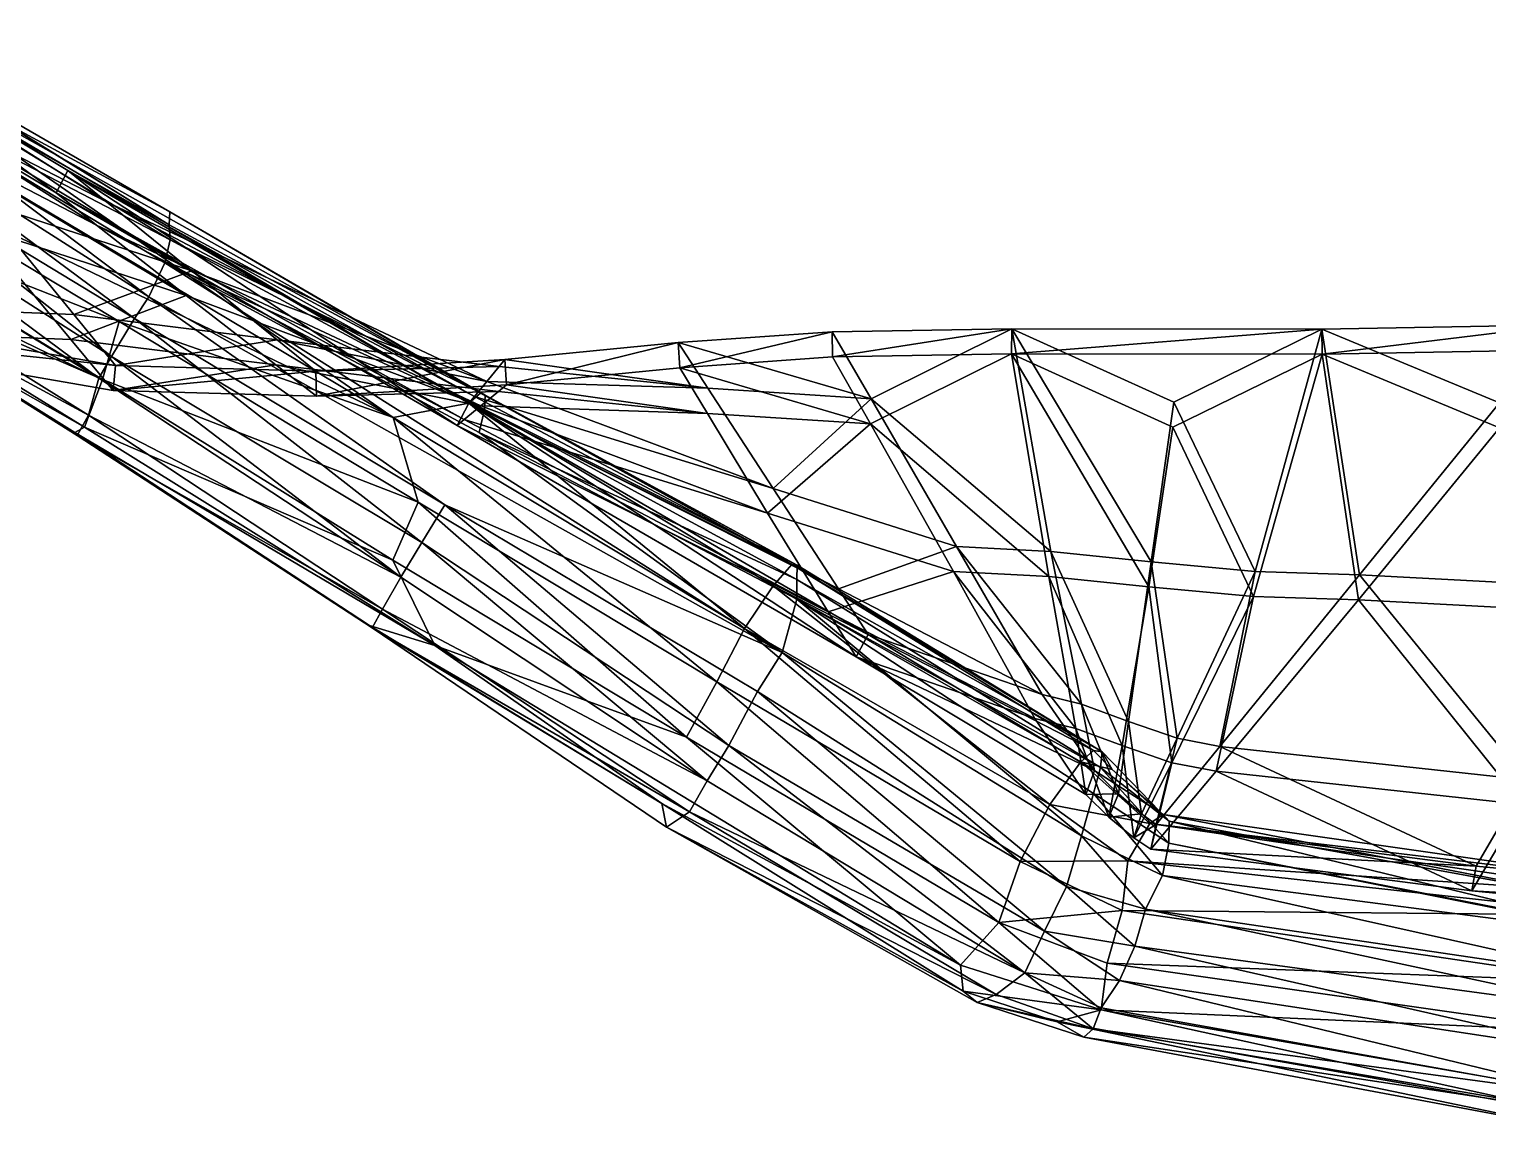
# Model space of a CAD drawing. Extents: x -3.67 to 3.67, y -1.12 to 0.75.
# Drawn here: x -1.3156 to -0.9483, y 0.0284 to 0.3058 of the extents above; entities that cross this region are included whole.
import ezdxf

# ---------------------------------------------------------------- set-up
doc = ezdxf.new("R2010")
doc.units = 0
doc.layers.add('PTERANDN$LWO', color=1, linetype='CONTINUOUS')

msp = doc.modelspace()

# ---------------------------------------------------------------- linework, layer by layer
at = {"layer": 'PTERANDN$LWO'}
for points in [[(-1.35047, 0.29034, 0.46575), (-1.36511, 0.30576, 0.62812), (-1.29606, 0.26222, 0.46316)], [(-1.36511, 0.30576, 0.62812), (-1.30582, 0.27012, 0.62655), (-1.29606, 0.26222, 0.46316)], [(-1.36333, 0.2973, 0.62815), (-1.30876, 0.26449, 0.62655), (-1.36511, 0.30576, 0.62812)], [(-1.30582, 0.27012, 0.62655), (-1.36511, 0.30576, 0.62812), (-1.30876, 0.26449, 0.62655)], [(-1.36272, 0.30431, 0.62806), (-1.22389, 0.20789, 0.61701), (-1.36597, 0.29266, 0.62027)], [(-1.3581, 0.30473, 0.63491), (-1.28011, 0.25969, 0.63384), (-1.36272, 0.30431, 0.62806)], [(-1.36272, 0.30431, 0.62806), (-1.20191, 0.21404, 0.63278), (-1.20482, 0.2115, 0.62571)], [(-1.36272, 0.30431, 0.62806), (-1.28011, 0.25969, 0.63384), (-1.20191, 0.21404, 0.63278)], [(-1.22389, 0.20789, 0.61701), (-1.36272, 0.30431, 0.62806), (-1.20482, 0.2115, 0.62571)], [(-1.28033, 0.25644, 0.64157), (-1.3581, 0.30473, 0.63491), (-1.35688, 0.30383, 0.64279)], [(-1.3581, 0.30473, 0.63491), (-1.28033, 0.25644, 0.64157), (-1.28011, 0.25969, 0.63384)], [(-1.35651, 0.29947, 0.65021), (-1.28033, 0.25644, 0.64157), (-1.35688, 0.30383, 0.64279)], [(-1.28002, 0.25267, 0.64682), (-1.35651, 0.29947, 0.65021), (-1.3591, 0.29379, 0.65656)], [(-1.35651, 0.29947, 0.65021), (-1.28002, 0.25267, 0.64682), (-1.28033, 0.25644, 0.64157)], [(-1.30876, 0.26449, 0.62655), (-1.36333, 0.2973, 0.62815), (-1.29859, 0.2564, 0.46318)], [(-1.36333, 0.2973, 0.62815), (-1.35246, 0.28432, 0.46601), (-1.29859, 0.2564, 0.46318)], [(-1.36597, 0.29266, 0.62027), (-1.22389, 0.20789, 0.61701), (-1.36825, 0.27744, 0.61706)], [(-1.36245, 0.28737, 0.66133), (-1.28539, 0.23828, 0.65907), (-1.3591, 0.29379, 0.65656)], [(-1.28137, 0.24688, 0.65341), (-1.28002, 0.25267, 0.64682), (-1.3591, 0.29379, 0.65656)], [(-1.28539, 0.23828, 0.65907), (-1.28137, 0.24688, 0.65341), (-1.3591, 0.29379, 0.65656)], [(-1.32741, 0.26209, 0.10898), (-1.35047, 0.29034, 0.46575), (-1.27459, 0.24486, 0.1037)], [(-1.35047, 0.29034, 0.46575), (-1.29606, 0.26222, 0.46316), (-1.27459, 0.24486, 0.1037)], [(-1.28902, 0.23283, 0.65916), (-1.36245, 0.28737, 0.66133), (-1.36677, 0.27999, 0.66354)], [(-1.28902, 0.23283, 0.65916), (-1.28539, 0.23828, 0.65907), (-1.36245, 0.28737, 0.66133)], [(-1.29859, 0.2564, 0.46318), (-1.35246, 0.28432, 0.46601), (-1.27603, 0.23867, 0.10377)], [(-1.35246, 0.28432, 0.46601), (-1.32865, 0.25587, 0.10929), (-1.27603, 0.23867, 0.10377)], [(-1.37075, 0.2719, 0.66319), (-1.29483, 0.2233, 0.65821), (-1.36677, 0.27999, 0.66354)], [(-1.29483, 0.2233, 0.65821), (-1.28902, 0.23283, 0.65916), (-1.36677, 0.27999, 0.66354)], [(-1.29293, 0.2321, 0.61468), (-1.37253, 0.26332, 0.61701), (-1.36825, 0.27744, 0.61706)], [(-1.22389, 0.20789, 0.61701), (-1.29293, 0.2321, 0.61468), (-1.36825, 0.27744, 0.61706)], [(-1.29798, 0.21783, 0.65739), (-1.37075, 0.2719, 0.66319), (-1.37534, 0.26508, 0.66019)], [(-1.29798, 0.21783, 0.65739), (-1.29483, 0.2233, 0.65821), (-1.37075, 0.2719, 0.66319)], [(-1.30876, 0.26449, 0.62655), (-1.20779, 0.20589, 0.62554), (-1.30582, 0.27012, 0.62655)], [(-1.29606, 0.26222, 0.46316), (-1.30582, 0.27012, 0.62655), (-1.20341, 0.21321, 0.46081)], [(-1.30582, 0.27012, 0.62655), (-1.20482, 0.2115, 0.62571), (-1.20341, 0.21321, 0.46081)], [(-1.20482, 0.2115, 0.62571), (-1.30582, 0.27012, 0.62655), (-1.20779, 0.20589, 0.62554)], [(-1.37762, 0.25651, 0.65226), (-1.29798, 0.21783, 0.65739), (-1.37534, 0.26508, 0.66019)], [(-1.20779, 0.20589, 0.62554), (-1.30876, 0.26449, 0.62655), (-1.20602, 0.20743, 0.46063)], [(-1.30876, 0.26449, 0.62655), (-1.29859, 0.2564, 0.46318), (-1.20602, 0.20743, 0.46063)], [(-1.30434, 0.23383, -0.2478), (-1.38669, 0.23716, -0.40063), (-1.32741, 0.26209, 0.10898)], [(-1.37253, 0.26332, 0.61701), (-1.2971, 0.2175, 0.61649), (-1.37681, 0.25191, 0.62255)], [(-1.29293, 0.2321, 0.61468), (-1.2971, 0.2175, 0.61649), (-1.37253, 0.26332, 0.61701)], [(-1.32741, 0.26209, 0.10898), (-1.27459, 0.24486, 0.1037), (-1.30434, 0.23383, -0.2478)], [(-1.27459, 0.24486, 0.1037), (-1.29606, 0.26222, 0.46316), (-1.20031, 0.21699, 0.09805)], [(-1.29606, 0.26222, 0.46316), (-1.20341, 0.21321, 0.46081), (-1.20031, 0.21699, 0.09805)], [(-1.28011, 0.25969, 0.63384), (-1.28033, 0.25644, 0.64157), (-1.20077, 0.21358, 0.64095)], [(-1.20191, 0.21404, 0.63278), (-1.28011, 0.25969, 0.63384), (-1.20077, 0.21358, 0.64095)], [(-1.30508, 0.22754, -0.24745), (-1.32865, 0.25587, 0.10929), (-1.38793, 0.23094, -0.40024)], [(-1.30063, 0.20853, 0.65161), (-1.37762, 0.25651, 0.65226), (-1.37847, 0.25061, 0.64226)], [(-1.29798, 0.21783, 0.65739), (-1.37762, 0.25651, 0.65226), (-1.30063, 0.20853, 0.65161)], [(-1.32865, 0.25587, 0.10929), (-1.30508, 0.22754, -0.24745), (-1.27603, 0.23867, 0.10377)], [(-1.20602, 0.20743, 0.46063), (-1.29859, 0.2564, 0.46318), (-1.20182, 0.21083, 0.09783)], [(-1.29859, 0.2564, 0.46318), (-1.27603, 0.23867, 0.10377), (-1.20182, 0.21083, 0.09783)], [(-1.28033, 0.25644, 0.64157), (-1.28002, 0.25267, 0.64682), (-1.20077, 0.21358, 0.64095)], [(-1.37803, 0.24885, 0.63185), (-1.30408, 0.20412, 0.63051), (-1.37847, 0.25061, 0.64226)], [(-1.30408, 0.20412, 0.63051), (-1.30345, 0.20339, 0.64101), (-1.37847, 0.25061, 0.64226)], [(-1.30345, 0.20339, 0.64101), (-1.30063, 0.20853, 0.65161), (-1.37847, 0.25061, 0.64226)], [(-1.30164, 0.20547, 0.6215), (-1.37803, 0.24885, 0.63185), (-1.37681, 0.25191, 0.62255)], [(-1.2971, 0.2175, 0.61649), (-1.30164, 0.20547, 0.6215), (-1.37681, 0.25191, 0.62255)], [(-1.20088, 0.20991, 0.64875), (-1.28002, 0.25267, 0.64682), (-1.28137, 0.24688, 0.65341)], [(-1.28002, 0.25267, 0.64682), (-1.20088, 0.20991, 0.64875), (-1.20077, 0.21358, 0.64095)], [(-1.30164, 0.20547, 0.6215), (-1.30408, 0.20412, 0.63051), (-1.37803, 0.24885, 0.63185)], [(-1.28137, 0.24688, 0.65341), (-1.28539, 0.23828, 0.65907), (-1.12597, 0.1487, 0.66459)], [(-1.20088, 0.20991, 0.64875), (-1.28137, 0.24688, 0.65341), (-1.20225, 0.20413, 0.65512)], [(-1.28137, 0.24688, 0.65341), (-1.12597, 0.1487, 0.66459), (-1.20225, 0.20413, 0.65512)], [(-1.25313, 0.22749, -0.25576), (-1.30434, 0.23383, -0.2478), (-1.27459, 0.24486, 0.1037)], [(-1.27459, 0.24486, 0.1037), (-1.20031, 0.21699, 0.09805), (-1.25313, 0.22749, -0.25576)], [(-1.38669, 0.23716, -0.40063), (-1.29385, 0.22099, -0.40997), (-1.38793, 0.23094, -0.40024)], [(-1.29385, 0.22099, -0.40997), (-1.38669, 0.23716, -0.40063), (-1.30434, 0.23383, -0.2478)], [(-1.25344, 0.22115, -0.25566), (-1.27603, 0.23867, 0.10377), (-1.30508, 0.22754, -0.24745)], [(-1.28539, 0.23828, 0.65907), (-1.28902, 0.23283, 0.65916), (-1.21091, 0.18591, 0.66367)], [(-1.12597, 0.1487, 0.66459), (-1.28539, 0.23828, 0.65907), (-1.21091, 0.18591, 0.66367)], [(-1.27603, 0.23867, 0.10377), (-1.25344, 0.22115, -0.25566), (-1.20182, 0.21083, 0.09783)], [(-1.30434, 0.23383, -0.2478), (-1.25313, 0.22749, -0.25576), (-1.29385, 0.22099, -0.40997)], [(-1.2971, 0.2175, 0.61649), (-1.29293, 0.2321, 0.61468), (-1.21763, 0.18658, 0.6141)], [(-1.28902, 0.23283, 0.65916), (-1.29483, 0.2233, 0.65821), (-1.21667, 0.17643, 0.66309)], [(-1.29293, 0.2321, 0.61468), (-1.22389, 0.20789, 0.61701), (-1.21763, 0.18658, 0.6141)], [(-1.28902, 0.23283, 0.65916), (-1.21667, 0.17643, 0.66309), (-1.21091, 0.18591, 0.66367)], [(-1.29443, 0.21468, -0.40961), (-1.38793, 0.23094, -0.40024), (-1.29385, 0.22099, -0.40997)], [(-1.29443, 0.21468, -0.40961), (-1.30508, 0.22754, -0.24745), (-1.38793, 0.23094, -0.40024)], [(-1.11335, 0.22952, -0.44923), (-1.15214, 0.22677, -0.44007), (-1.10357, 0.2126, -0.28212)], [(-1.15214, 0.22677, -0.44007), (-1.11335, 0.22952, -0.44923), (-1.15174, 0.22046, -0.44063)], [(-1.11324, 0.22321, -0.44989), (-1.15174, 0.22046, -0.44063), (-1.11335, 0.22952, -0.44923)], [(-1.10357, 0.2126, -0.28212), (-1.0681, 0.23024, -0.46009), (-1.11335, 0.22952, -0.44923)], [(-1.11335, 0.22952, -0.44923), (-1.0681, 0.23024, -0.46009), (-1.11324, 0.22321, -0.44989)], [(-1.06819, 0.22393, -0.46077), (-1.11324, 0.22321, -0.44989), (-1.0681, 0.23024, -0.46009)], [(-1.0681, 0.23024, -0.46009), (-1.10357, 0.2126, -0.28212), (-1.05834, 0.17417, 0.079)], [(-1.0681, 0.23024, -0.46009), (-0.99009, 0.23018, -0.47978), (-1.06819, 0.22393, -0.46077)], [(-0.99001, 0.22387, -0.48052), (-1.06819, 0.22393, -0.46077), (-0.99009, 0.23018, -0.47978)], [(-0.99009, 0.23018, -0.47978), (-1.0681, 0.23024, -0.46009), (-1.02737, 0.21181, -0.30185)], [(-1.02737, 0.21181, -0.30185), (-1.0681, 0.23024, -0.46009), (-1.03304, 0.17158, 0.07089)], [(-1.05834, 0.17417, 0.079), (-1.03304, 0.17158, 0.07089), (-1.0681, 0.23024, -0.46009)], [(-0.99009, 0.23018, -0.47978), (-1.02737, 0.21181, -0.30185), (-1.00686, 0.16911, 0.06291)], [(-1.00686, 0.16911, 0.06291), (-0.98055, 0.16829, 0.05674), (-0.99009, 0.23018, -0.47978)], [(-0.92933, 0.23124, -0.49176), (-0.99009, 0.23018, -0.47978), (-0.94534, 0.21157, -0.32035)], [(-0.99009, 0.23018, -0.47978), (-0.92933, 0.23124, -0.49176), (-0.99001, 0.22387, -0.48052)], [(-0.94534, 0.21157, -0.32035), (-0.99009, 0.23018, -0.47978), (-0.98055, 0.16829, 0.05674)], [(-0.92922, 0.22494, -0.49253), (-0.99001, 0.22387, -0.48052), (-0.92933, 0.23124, -0.49176)], [(-1.30508, 0.22754, -0.24745), (-1.29443, 0.21468, -0.40961), (-1.25344, 0.22115, -0.25566)], [(-1.24337, 0.21959, -0.41915), (-1.29385, 0.22099, -0.40997), (-1.25313, 0.22749, -0.25576)], [(-1.25313, 0.22749, -0.25576), (-1.19721, 0.22077, -0.26472), (-1.24337, 0.21959, -0.41915)], [(-1.19721, 0.22077, -0.26472), (-1.25313, 0.22749, -0.25576), (-1.20031, 0.21699, 0.09805)], [(-1.15214, 0.22677, -0.44007), (-1.19581, 0.22249, -0.42962), (-1.14467, 0.21528, -0.2738)], [(-1.19581, 0.22249, -0.42962), (-1.15214, 0.22677, -0.44007), (-1.19537, 0.21616, -0.42988)], [(-1.15174, 0.22046, -0.44063), (-1.19537, 0.21616, -0.42988), (-1.15214, 0.22677, -0.44007)], [(-1.14467, 0.21528, -0.2738), (-1.10357, 0.2126, -0.28212), (-1.15214, 0.22677, -0.44007)], [(-0.92922, 0.22494, -0.49253), (-0.94533, 0.20527, -0.32113), (-0.99001, 0.22387, -0.48052)], [(-1.29483, 0.2233, 0.65821), (-1.29798, 0.21783, 0.65739), (-1.22201, 0.16765, 0.65911)], [(-1.21667, 0.17643, 0.66309), (-1.29483, 0.2233, 0.65821), (-1.22201, 0.16765, 0.65911)], [(-1.24324, 0.21325, -0.41903), (-1.25344, 0.22115, -0.25566), (-1.29443, 0.21468, -0.40961)], [(-1.29385, 0.22099, -0.40997), (-1.24337, 0.21959, -0.41915), (-1.29443, 0.21468, -0.40961)], [(-1.25344, 0.22115, -0.25566), (-1.24324, 0.21325, -0.41903), (-1.19737, 0.21443, -0.26497)], [(-1.19737, 0.21443, -0.26497), (-1.20182, 0.21083, 0.09783), (-1.25344, 0.22115, -0.25566)], [(-1.19581, 0.22249, -0.42962), (-1.24337, 0.21959, -0.41915), (-1.19721, 0.22077, -0.26472)], [(-1.24337, 0.21959, -0.41915), (-1.19581, 0.22249, -0.42962), (-1.24324, 0.21325, -0.41903)], [(-1.19537, 0.21616, -0.42988), (-1.24324, 0.21325, -0.41903), (-1.19581, 0.22249, -0.42962)], [(-1.19721, 0.22077, -0.26472), (-1.20031, 0.21699, 0.09805), (-1.14467, 0.21528, -0.2738)], [(-1.19721, 0.22077, -0.26472), (-1.14467, 0.21528, -0.2738), (-1.19581, 0.22249, -0.42962)], [(-1.15174, 0.22046, -0.44063), (-1.14479, 0.20895, -0.27433), (-1.19537, 0.21616, -0.42988)], [(-1.11324, 0.22321, -0.44989), (-1.10368, 0.20629, -0.28276), (-1.15174, 0.22046, -0.44063)], [(-1.14479, 0.20895, -0.27433), (-1.15174, 0.22046, -0.44063), (-1.10368, 0.20629, -0.28276)], [(-1.10368, 0.20629, -0.28276), (-1.11324, 0.22321, -0.44989), (-1.06819, 0.22393, -0.46077)], [(-1.06819, 0.22393, -0.46077), (-1.0588, 0.16788, 0.07834), (-1.10368, 0.20629, -0.28276)], [(-0.99001, 0.22387, -0.48052), (-1.0276, 0.2055, -0.30256), (-1.06819, 0.22393, -0.46077)], [(-1.0276, 0.2055, -0.30256), (-1.03361, 0.16529, 0.07018), (-1.06819, 0.22393, -0.46077)], [(-1.0588, 0.16788, 0.07834), (-1.06819, 0.22393, -0.46077), (-1.03361, 0.16529, 0.07018)], [(-0.99001, 0.22387, -0.48052), (-1.00725, 0.16282, 0.06217), (-1.0276, 0.2055, -0.30256)], [(-1.00725, 0.16282, 0.06217), (-0.99001, 0.22387, -0.48052), (-0.98086, 0.162, 0.05594)], [(-0.94533, 0.20527, -0.32113), (-0.98086, 0.162, 0.05594), (-0.99001, 0.22387, -0.48052)], [(-1.30164, 0.20547, 0.6215), (-1.2971, 0.2175, 0.61649), (-1.22402, 0.17193, 0.61421)], [(-1.29798, 0.21783, 0.65739), (-1.30063, 0.20853, 0.65161), (-1.22201, 0.16765, 0.65911)], [(-1.22402, 0.17193, 0.61421), (-1.2971, 0.2175, 0.61649), (-1.21763, 0.18658, 0.6141)], [(-1.24324, 0.21325, -0.41903), (-1.29443, 0.21468, -0.40961), (-1.24337, 0.21959, -0.41915)], [(-1.20031, 0.21699, 0.09805), (-1.20341, 0.21321, 0.46081), (-1.12824, 0.19, 0.092)], [(-1.20031, 0.21699, 0.09805), (-1.12824, 0.19, 0.092), (-1.14467, 0.21528, -0.2738)], [(-1.19537, 0.21616, -0.42988), (-1.19737, 0.21443, -0.26497), (-1.24324, 0.21325, -0.41903)], [(-1.20191, 0.21404, 0.63278), (-1.12354, 0.17086, 0.6314), (-1.20482, 0.2115, 0.62571)], [(-1.20341, 0.21321, 0.46081), (-1.20482, 0.2115, 0.62571), (-1.1118, 0.16472, 0.45781)], [(-1.20341, 0.21321, 0.46081), (-1.1118, 0.16472, 0.45781), (-1.12824, 0.19, 0.092)], [(-1.12222, 0.17068, 0.63964), (-1.20191, 0.21404, 0.63278), (-1.20077, 0.21358, 0.64095)], [(-1.20191, 0.21404, 0.63278), (-1.12222, 0.17068, 0.63964), (-1.12354, 0.17086, 0.6314)], [(-1.20182, 0.21083, 0.09783), (-1.19737, 0.21443, -0.26497), (-1.14479, 0.20895, -0.27433)], [(-1.20088, 0.20991, 0.64875), (-1.12222, 0.17068, 0.63964), (-1.20077, 0.21358, 0.64095)], [(-1.19737, 0.21443, -0.26497), (-1.19537, 0.21616, -0.42988), (-1.14479, 0.20895, -0.27433)], [(-1.14467, 0.21528, -0.2738), (-1.12824, 0.19, 0.092), (-1.10357, 0.2126, -0.28212)], [(-1.13548, 0.15474, 0.61932), (-1.22389, 0.20789, 0.61701), (-1.20482, 0.2115, 0.62571)], [(-1.20779, 0.20589, 0.62554), (-1.10729, 0.14762, 0.62375), (-1.20482, 0.2115, 0.62571)], [(-1.20602, 0.20743, 0.46063), (-1.20182, 0.21083, 0.09783), (-1.12962, 0.18382, 0.09155)], [(-1.12354, 0.17086, 0.6314), (-1.12822, 0.16551, 0.62373), (-1.20482, 0.2115, 0.62571)], [(-1.12822, 0.16551, 0.62373), (-1.13548, 0.15474, 0.61932), (-1.20482, 0.2115, 0.62571)], [(-1.20482, 0.2115, 0.62571), (-1.10433, 0.15323, 0.62408), (-1.1118, 0.16472, 0.45781)], [(-1.10433, 0.15323, 0.62408), (-1.20482, 0.2115, 0.62571), (-1.10729, 0.14762, 0.62375)], [(-1.1223, 0.16709, 0.64744), (-1.20088, 0.20991, 0.64875), (-1.20225, 0.20413, 0.65512)], [(-1.12962, 0.18382, 0.09155), (-1.20182, 0.21083, 0.09783), (-1.14479, 0.20895, -0.27433)], [(-1.20088, 0.20991, 0.64875), (-1.1223, 0.16709, 0.64744), (-1.12222, 0.17068, 0.63964)], [(-1.12824, 0.19, 0.092), (-1.08204, 0.17538, 0.08555), (-1.10357, 0.2126, -0.28212)], [(-1.08204, 0.17538, 0.08555), (-1.05834, 0.17417, 0.079), (-1.10357, 0.2126, -0.28212)], [(-1.03304, 0.17158, 0.07089), (-1.00686, 0.16911, 0.06291), (-1.02737, 0.21181, -0.30185)], [(-0.98055, 0.16829, 0.05674), (-0.91076, 0.16456, 0.02947), (-0.94534, 0.21157, -0.32035)], [(-1.22662, 0.15965, 0.65099), (-1.30063, 0.20853, 0.65161), (-1.30345, 0.20339, 0.64101)], [(-1.30063, 0.20853, 0.65161), (-1.22662, 0.15965, 0.65099), (-1.22201, 0.16765, 0.65911)], [(-1.22389, 0.20789, 0.61701), (-1.14244, 0.14129, 0.61567), (-1.21763, 0.18658, 0.6141)], [(-1.14244, 0.14129, 0.61567), (-1.22389, 0.20789, 0.61701), (-1.13548, 0.15474, 0.61932)], [(-1.20779, 0.20589, 0.62554), (-1.20602, 0.20743, 0.46063), (-1.11434, 0.15892, 0.45744)], [(-1.10729, 0.14762, 0.62375), (-1.20779, 0.20589, 0.62554), (-1.11434, 0.15892, 0.45744)], [(-1.11434, 0.15892, 0.45744), (-1.20602, 0.20743, 0.46063), (-1.12962, 0.18382, 0.09155)], [(-1.12962, 0.18382, 0.09155), (-1.14479, 0.20895, -0.27433), (-1.10368, 0.20629, -0.28276)], [(-1.08283, 0.16911, 0.08495), (-1.12962, 0.18382, 0.09155), (-1.10368, 0.20629, -0.28276)], [(-1.08283, 0.16911, 0.08495), (-1.10368, 0.20629, -0.28276), (-1.0588, 0.16788, 0.07834)], [(-1.30408, 0.20412, 0.63051), (-1.30164, 0.20547, 0.6215), (-1.21341, 0.1505, 0.61949)], [(-1.22986, 0.15555, 0.62965), (-1.30408, 0.20412, 0.63051), (-1.21341, 0.1505, 0.61949)], [(-1.30345, 0.20339, 0.64101), (-1.30408, 0.20412, 0.63051), (-1.22986, 0.15555, 0.62965)], [(-1.30345, 0.20339, 0.64101), (-1.22986, 0.15555, 0.62965), (-1.22916, 0.15496, 0.64018)], [(-1.22662, 0.15965, 0.65099), (-1.30345, 0.20339, 0.64101), (-1.22916, 0.15496, 0.64018)], [(-1.30164, 0.20547, 0.6215), (-1.22402, 0.17193, 0.61421), (-1.21341, 0.1505, 0.61949)], [(-1.1223, 0.16214, 0.65886), (-1.1223, 0.16709, 0.64744), (-1.20225, 0.20413, 0.65512)], [(-1.12597, 0.1487, 0.66459), (-1.1223, 0.16214, 0.65886), (-1.20225, 0.20413, 0.65512)], [(-1.03361, 0.16529, 0.07018), (-1.0276, 0.2055, -0.30256), (-1.00725, 0.16282, 0.06217)], [(-0.98086, 0.162, 0.05594), (-0.94533, 0.20527, -0.32113), (-0.91118, 0.1583, 0.02853)], [(-1.12824, 0.19, 0.092), (-1.1118, 0.16472, 0.45781), (-1.08204, 0.17538, 0.08555)], [(-1.15006, 0.12737, 0.61295), (-1.22402, 0.17193, 0.61421), (-1.21763, 0.18658, 0.6141)], [(-1.14244, 0.14129, 0.61567), (-1.15006, 0.12737, 0.61295), (-1.21763, 0.18658, 0.6141)], [(-1.21667, 0.17643, 0.66309), (-1.13937, 0.12527, 0.66499), (-1.21091, 0.18591, 0.66367)], [(-1.13937, 0.12527, 0.66499), (-1.13213, 0.13887, 0.66784), (-1.21091, 0.18591, 0.66367)], [(-1.13213, 0.13887, 0.66784), (-1.12597, 0.1487, 0.66459), (-1.21091, 0.18591, 0.66367)], [(-1.11434, 0.15892, 0.45744), (-1.12962, 0.18382, 0.09155), (-1.08283, 0.16911, 0.08495)], [(-1.14481, 0.11638, 0.66087), (-1.21667, 0.17643, 0.66309), (-1.22201, 0.16765, 0.65911)], [(-1.14481, 0.11638, 0.66087), (-1.13937, 0.12527, 0.66499), (-1.21667, 0.17643, 0.66309)], [(-1.1118, 0.16472, 0.45781), (-1.06051, 0.13816, 0.45321), (-1.08204, 0.17538, 0.08555)], [(-1.05834, 0.17417, 0.079), (-1.08204, 0.17538, 0.08555), (-1.05062, 0.1357, 0.44945)], [(-1.06051, 0.13816, 0.45321), (-1.05062, 0.1357, 0.44945), (-1.08204, 0.17538, 0.08555)], [(-1.03304, 0.17158, 0.07089), (-1.05834, 0.17417, 0.079), (-1.03871, 0.13135, 0.44364)], [(-1.05062, 0.1357, 0.44945), (-1.03871, 0.13135, 0.44364), (-1.05834, 0.17417, 0.079)], [(-1.21341, 0.1505, 0.61949), (-1.22402, 0.17193, 0.61421), (-1.15006, 0.12737, 0.61295)], [(-1.12822, 0.16551, 0.62373), (-1.12354, 0.17086, 0.6314), (-1.04756, 0.12404, 0.62865)], [(-1.04756, 0.12404, 0.62865), (-1.12354, 0.17086, 0.6314), (-1.0454, 0.12367, 0.63768)], [(-1.12354, 0.17086, 0.6314), (-1.12222, 0.17068, 0.63964), (-1.0454, 0.12367, 0.63768)], [(-1.12222, 0.17068, 0.63964), (-1.1223, 0.16709, 0.64744), (-1.0454, 0.12367, 0.63768)], [(-1.06232, 0.1321, 0.45267), (-1.11434, 0.15892, 0.45744), (-1.08283, 0.16911, 0.08495)], [(-1.0588, 0.16788, 0.07834), (-1.05202, 0.12954, 0.4488), (-1.08283, 0.16911, 0.08495)], [(-1.06232, 0.1321, 0.45267), (-1.08283, 0.16911, 0.08495), (-1.05202, 0.12954, 0.4488)], [(-1.03871, 0.13135, 0.44364), (-1.02651, 0.12712, 0.43777), (-1.03304, 0.17158, 0.07089)], [(-1.00686, 0.16911, 0.06291), (-1.03304, 0.17158, 0.07089), (-1.02651, 0.12712, 0.43777)], [(-1.02651, 0.12712, 0.43777), (-1.01577, 0.12501, 0.43383), (-1.00686, 0.16911, 0.06291)], [(-0.98055, 0.16829, 0.05674), (-1.00686, 0.16911, 0.06291), (-1.01577, 0.12501, 0.43383)], [(-1.22662, 0.15965, 0.65099), (-1.14481, 0.11638, 0.66087), (-1.22201, 0.16765, 0.65911)], [(-1.05854, 0.11039, 0.61176), (-1.13548, 0.15474, 0.61932), (-1.12822, 0.16551, 0.62373)], [(-1.12822, 0.16551, 0.62373), (-1.04756, 0.12404, 0.62865), (-1.05073, 0.12113, 0.62023)], [(-1.05854, 0.11039, 0.61176), (-1.12822, 0.16551, 0.62373), (-1.05073, 0.12113, 0.62023)], [(-1.1223, 0.16709, 0.64744), (-1.04576, 0.11974, 0.64647), (-1.0454, 0.12367, 0.63768)], [(-1.04576, 0.11974, 0.64647), (-1.1223, 0.16709, 0.64744), (-1.1223, 0.16214, 0.65886)], [(-1.03361, 0.16529, 0.07018), (-1.04035, 0.12526, 0.44292), (-1.0588, 0.16788, 0.07834)], [(-1.05202, 0.12954, 0.4488), (-1.0588, 0.16788, 0.07834), (-1.04035, 0.12526, 0.44292)], [(-1.04035, 0.12526, 0.44292), (-1.03361, 0.16529, 0.07018), (-1.0278, 0.12095, 0.43698)], [(-1.00725, 0.16282, 0.06217), (-1.0278, 0.12095, 0.43698), (-1.03361, 0.16529, 0.07018)], [(-1.01577, 0.12501, 0.43383), (-0.93857, 0.11665, 0.39328), (-0.98055, 0.16829, 0.05674)], [(-0.91076, 0.16456, 0.02947), (-0.98055, 0.16829, 0.05674), (-0.93857, 0.11665, 0.39328)], [(-1.1223, 0.16214, 0.65886), (-1.12597, 0.1487, 0.66459), (-1.05061, 0.10249, 0.65974)], [(-1.04576, 0.11974, 0.64647), (-1.1223, 0.16214, 0.65886), (-1.04755, 0.11314, 0.6542)], [(-1.1223, 0.16214, 0.65886), (-1.05061, 0.10249, 0.65974), (-1.04755, 0.11314, 0.6542)], [(-1.1118, 0.16472, 0.45781), (-1.10433, 0.15323, 0.62408), (-1.06051, 0.13816, 0.45321)], [(-1.0278, 0.12095, 0.43698), (-1.00725, 0.16282, 0.06217), (-1.0167, 0.11879, 0.43299)], [(-0.98086, 0.162, 0.05594), (-1.0167, 0.11879, 0.43299), (-1.00725, 0.16282, 0.06217)], [(-1.0167, 0.11879, 0.43299), (-0.98086, 0.162, 0.05594), (-0.93947, 0.11043, 0.39233)], [(-0.91118, 0.1583, 0.02853), (-0.93947, 0.11043, 0.39233), (-0.98086, 0.162, 0.05594)], [(-1.14927, 0.10857, 0.65234), (-1.22662, 0.15965, 0.65099), (-1.22916, 0.15496, 0.64018)], [(-1.14481, 0.11638, 0.66087), (-1.22662, 0.15965, 0.65099), (-1.14927, 0.10857, 0.65234)], [(-1.10729, 0.14762, 0.62375), (-1.11434, 0.15892, 0.45744), (-1.06232, 0.1321, 0.45267)], [(-1.22986, 0.15555, 0.62965), (-1.15629, 0.11065, 0.62721), (-1.22916, 0.15496, 0.64018)], [(-1.21341, 0.1505, 0.61949), (-1.15629, 0.11065, 0.62721), (-1.22986, 0.15555, 0.62965)], [(-1.15629, 0.11065, 0.62721), (-1.15505, 0.10474, 0.63843), (-1.22916, 0.15496, 0.64018)], [(-1.15505, 0.10474, 0.63843), (-1.14927, 0.10857, 0.65234), (-1.22916, 0.15496, 0.64018)], [(-1.14244, 0.14129, 0.61567), (-1.13548, 0.15474, 0.61932), (-1.06599, 0.09608, 0.60886)], [(-1.13548, 0.15474, 0.61932), (-1.05854, 0.11039, 0.61176), (-1.06599, 0.09608, 0.60886)], [(-1.04735, 0.11894, 0.61977), (-1.10433, 0.15323, 0.62408), (-1.10729, 0.14762, 0.62375)], [(-1.10433, 0.15323, 0.62408), (-1.04735, 0.11894, 0.61977), (-1.06051, 0.13816, 0.45321)], [(-1.21341, 0.1505, 0.61949), (-1.15006, 0.12737, 0.61295), (-1.08102, 0.06997, 0.61547)], [(-1.15629, 0.11065, 0.62721), (-1.21341, 0.1505, 0.61949), (-1.08102, 0.06997, 0.61547)], [(-1.12597, 0.1487, 0.66459), (-1.13213, 0.13887, 0.66784), (-1.05434, 0.08973, 0.66236)], [(-1.05061, 0.10249, 0.65974), (-1.12597, 0.1487, 0.66459), (-1.05434, 0.08973, 0.66236)], [(-1.04947, 0.11296, 0.61891), (-1.04735, 0.11894, 0.61977), (-1.10729, 0.14762, 0.62375)], [(-1.04947, 0.11296, 0.61891), (-1.10729, 0.14762, 0.62375), (-1.06232, 0.1321, 0.45267)], [(-1.07137, 0.08067, 0.6089), (-1.15006, 0.12737, 0.61295), (-1.14244, 0.14129, 0.61567)], [(-1.07137, 0.08067, 0.6089), (-1.14244, 0.14129, 0.61567), (-1.06599, 0.09608, 0.60886)], [(-1.13213, 0.13887, 0.66784), (-1.13937, 0.12527, 0.66499), (-1.05988, 0.07851, 0.66123)], [(-1.13213, 0.13887, 0.66784), (-1.05988, 0.07851, 0.66123), (-1.05434, 0.08973, 0.66236)], [(-1.05062, 0.1357, 0.44945), (-1.06051, 0.13816, 0.45321), (-1.04735, 0.11894, 0.61977)], [(-1.03871, 0.13135, 0.44364), (-1.05062, 0.1357, 0.44945), (-1.04128, 0.11306, 0.61307)], [(-1.04735, 0.11894, 0.61977), (-1.04128, 0.11306, 0.61307), (-1.05062, 0.1357, 0.44945)], [(-1.05202, 0.12954, 0.4488), (-1.04947, 0.11296, 0.61891), (-1.06232, 0.1321, 0.45267)], [(-1.04035, 0.12526, 0.44292), (-1.04371, 0.10723, 0.61235), (-1.05202, 0.12954, 0.4488)], [(-1.04947, 0.11296, 0.61891), (-1.05202, 0.12954, 0.4488), (-1.04371, 0.10723, 0.61235)], [(-1.04128, 0.11306, 0.61307), (-1.03544, 0.10803, 0.60816), (-1.03871, 0.13135, 0.44364)], [(-1.02651, 0.12712, 0.43777), (-1.03871, 0.13135, 0.44364), (-1.03544, 0.10803, 0.60816)], [(-1.15006, 0.12737, 0.61295), (-1.07137, 0.08067, 0.6089), (-1.08102, 0.06997, 0.61547)], [(-1.13937, 0.12527, 0.66499), (-1.14481, 0.11638, 0.66087), (-1.06482, 0.06802, 0.65582)], [(-1.05988, 0.07851, 0.66123), (-1.13937, 0.12527, 0.66499), (-1.06482, 0.06802, 0.65582)], [(-1.04371, 0.10723, 0.61235), (-1.04035, 0.12526, 0.44292), (-1.0374, 0.10204, 0.60735)], [(-1.0278, 0.12095, 0.43698), (-1.0374, 0.10204, 0.60735), (-1.04035, 0.12526, 0.44292)], [(-1.03544, 0.10803, 0.60816), (-1.03178, 0.10534, 0.60524), (-1.02651, 0.12712, 0.43777)], [(-1.01577, 0.12501, 0.43383), (-1.02651, 0.12712, 0.43777), (-1.03178, 0.10534, 0.60524)], [(-1.03178, 0.10534, 0.60524), (-0.95121, 0.09487, 0.55864), (-1.01577, 0.12501, 0.43383)], [(-0.93857, 0.11665, 0.39328), (-1.01577, 0.12501, 0.43383), (-0.95121, 0.09487, 0.55864)], [(-1.04756, 0.12404, 0.62865), (-1.04287, 0.11924, 0.62559), (-1.05073, 0.12113, 0.62023)], [(-1.0454, 0.12367, 0.63768), (-1.04287, 0.11924, 0.62559), (-1.04756, 0.12404, 0.62865)], [(-1.0454, 0.12367, 0.63768), (-1.04576, 0.11974, 0.64647), (-1.02851, 0.1062, 0.6253)], [(-1.04287, 0.11924, 0.62559), (-1.0454, 0.12367, 0.63768), (-1.02851, 0.1062, 0.6253)], [(-1.05854, 0.11039, 0.61176), (-1.05073, 0.12113, 0.62023), (-1.03334, 0.10564, 0.60623)], [(-1.05073, 0.12113, 0.62023), (-1.03005, 0.10793, 0.61518), (-1.03334, 0.10564, 0.60623)], [(-1.05073, 0.12113, 0.62023), (-1.04287, 0.11924, 0.62559), (-1.03005, 0.10793, 0.61518)], [(-1.04128, 0.11306, 0.61307), (-1.04735, 0.11894, 0.61977), (-1.04947, 0.11296, 0.61891)], [(-1.02861, 0.10066, 0.63627), (-1.04576, 0.11974, 0.64647), (-1.04755, 0.11314, 0.6542)], [(-1.04576, 0.11974, 0.64647), (-1.02861, 0.10066, 0.63627), (-1.02851, 0.1062, 0.6253)], [(-1.03005, 0.10793, 0.61518), (-1.04287, 0.11924, 0.62559), (-1.02851, 0.1062, 0.6253)], [(-1.0374, 0.10204, 0.60735), (-1.0278, 0.12095, 0.43698), (-1.03311, 0.09919, 0.60436)], [(-1.0167, 0.11879, 0.43299), (-1.03311, 0.09919, 0.60436), (-1.0278, 0.12095, 0.43698)], [(-1.03311, 0.09919, 0.60436), (-1.0167, 0.11879, 0.43299), (-0.95231, 0.08868, 0.5577)], [(-0.93947, 0.11043, 0.39233), (-0.95231, 0.08868, 0.5577), (-1.0167, 0.11879, 0.43299)], [(-1.14481, 0.11638, 0.66087), (-1.14927, 0.10857, 0.65234), (-1.06482, 0.06802, 0.65582)], [(-0.95121, 0.09487, 0.55864), (-0.79132, 0.07941, 0.46832), (-0.93857, 0.11665, 0.39328)], [(-1.08039, 0.06341, 0.62484), (-1.15629, 0.11065, 0.62721), (-1.08102, 0.06997, 0.61547)], [(-1.15505, 0.10474, 0.63843), (-1.15629, 0.11065, 0.62721), (-1.08039, 0.06341, 0.62484)], [(-1.06599, 0.09608, 0.60886), (-1.05854, 0.11039, 0.61176), (-1.03892, 0.0962, 0.60031)], [(-1.03892, 0.0962, 0.60031), (-1.05854, 0.11039, 0.61176), (-1.03334, 0.10564, 0.60623)], [(-1.04755, 0.11314, 0.6542), (-1.05061, 0.10249, 0.65974), (-1.03023, 0.09254, 0.64443)], [(-1.04371, 0.10723, 0.61235), (-1.04128, 0.11306, 0.61307), (-1.04947, 0.11296, 0.61891)], [(-1.02861, 0.10066, 0.63627), (-1.04755, 0.11314, 0.6542), (-1.03023, 0.09254, 0.64443)], [(-1.03544, 0.10803, 0.60816), (-1.04128, 0.11306, 0.61307), (-1.04371, 0.10723, 0.61235)], [(-0.95231, 0.08868, 0.5577), (-0.93947, 0.11043, 0.39233), (-0.7924, 0.07324, 0.46728)], [(-1.07211, 0.06257, 0.64723), (-1.14927, 0.10857, 0.65234), (-1.15505, 0.10474, 0.63843)], [(-1.14927, 0.10857, 0.65234), (-1.07211, 0.06257, 0.64723), (-1.06482, 0.06802, 0.65582)], [(-1.0374, 0.10204, 0.60735), (-1.03544, 0.10803, 0.60816), (-1.04371, 0.10723, 0.61235)], [(-1.03178, 0.10534, 0.60524), (-1.03544, 0.10803, 0.60816), (-1.0374, 0.10204, 0.60735)], [(-1.03005, 0.10793, 0.61518), (-0.90729, 0.09046, 0.55081), (-1.03334, 0.10564, 0.60623)], [(-0.91031, 0.08459, 0.55489), (-1.03005, 0.10793, 0.61518), (-1.02851, 0.1062, 0.6253)], [(-0.91031, 0.08459, 0.55489), (-0.90729, 0.09046, 0.55081), (-1.03005, 0.10793, 0.61518)], [(-1.15505, 0.10474, 0.63843), (-1.08039, 0.06341, 0.62484), (-1.07683, 0.06055, 0.63595)], [(-1.07211, 0.06257, 0.64723), (-1.15505, 0.10474, 0.63843), (-1.07683, 0.06055, 0.63595)], [(-0.91098, 0.08785, 0.53952), (-1.03892, 0.0962, 0.60031), (-1.03334, 0.10564, 0.60623)], [(-1.03311, 0.09919, 0.60436), (-1.03178, 0.10534, 0.60524), (-1.0374, 0.10204, 0.60735)], [(-0.90729, 0.09046, 0.55081), (-0.91098, 0.08785, 0.53952), (-1.03334, 0.10564, 0.60623)], [(-0.95121, 0.09487, 0.55864), (-1.03178, 0.10534, 0.60524), (-1.03311, 0.09919, 0.60436)], [(-1.02861, 0.10066, 0.63627), (-0.90849, 0.0771, 0.56648), (-1.02851, 0.1062, 0.6253)], [(-0.90849, 0.0771, 0.56648), (-0.91031, 0.08459, 0.55489), (-1.02851, 0.1062, 0.6253)], [(-1.03448, 0.08403, 0.65003), (-1.05061, 0.10249, 0.65974), (-1.05434, 0.08973, 0.66236)], [(-1.05061, 0.10249, 0.65974), (-1.03448, 0.08403, 0.65003), (-1.03023, 0.09254, 0.64443)], [(-0.95231, 0.08868, 0.5577), (-0.95121, 0.09487, 0.55864), (-1.03311, 0.09919, 0.60436)], [(-0.90758, 0.07658, 0.57501), (-1.02861, 0.10066, 0.63627), (-1.03023, 0.09254, 0.64443)], [(-0.90758, 0.07658, 0.57501), (-0.90849, 0.0771, 0.56648), (-1.02861, 0.10066, 0.63627)], [(-1.04036, 0.08373, 0.59715), (-1.07137, 0.08067, 0.6089), (-1.06599, 0.09608, 0.60886)], [(-1.03892, 0.0962, 0.60031), (-1.04036, 0.08373, 0.59715), (-1.06599, 0.09608, 0.60886)], [(-1.03892, 0.0962, 0.60031), (-0.91483, 0.08254, 0.53273), (-1.04036, 0.08373, 0.59715)], [(-0.91098, 0.08785, 0.53952), (-0.91483, 0.08254, 0.53273), (-1.03892, 0.0962, 0.60031)], [(-1.03448, 0.08403, 0.65003), (-0.90954, 0.0656, 0.57903), (-1.03023, 0.09254, 0.64443)], [(-0.90954, 0.0656, 0.57903), (-0.90758, 0.07658, 0.57501), (-1.03023, 0.09254, 0.64443)], [(-0.79132, 0.07941, 0.46832), (-0.95121, 0.09487, 0.55864), (-0.95231, 0.08868, 0.5577)], [(-1.05434, 0.08973, 0.66236), (-1.05988, 0.07851, 0.66123), (-1.03717, 0.07468, 0.65134)], [(-1.03448, 0.08403, 0.65003), (-1.05434, 0.08973, 0.66236), (-1.03717, 0.07468, 0.65134)], [(-0.7924, 0.07324, 0.46728), (-0.79132, 0.07941, 0.46832), (-0.95231, 0.08868, 0.5577)], [(-1.07137, 0.08067, 0.6089), (-1.04036, 0.08373, 0.59715), (-1.04415, 0.07047, 0.5987)], [(-0.91839, 0.0657, 0.52865), (-1.04415, 0.07047, 0.5987), (-1.04036, 0.08373, 0.59715)], [(-0.91483, 0.08254, 0.53273), (-0.91839, 0.0657, 0.52865), (-1.04036, 0.08373, 0.59715)], [(-0.91145, 0.05766, 0.58616), (-1.03448, 0.08403, 0.65003), (-1.03717, 0.07468, 0.65134)], [(-0.91145, 0.05766, 0.58616), (-0.90954, 0.0656, 0.57903), (-1.03448, 0.08403, 0.65003)], [(-1.08102, 0.06997, 0.61547), (-1.07137, 0.08067, 0.6089), (-1.0456, 0.05866, 0.60461)], [(-1.07137, 0.08067, 0.6089), (-1.04415, 0.07047, 0.5987), (-1.0456, 0.05866, 0.60461)], [(-1.04104, 0.06605, 0.64972), (-1.05988, 0.07851, 0.66123), (-1.06482, 0.06802, 0.65582)], [(-1.05988, 0.07851, 0.66123), (-1.04104, 0.06605, 0.64972), (-1.03717, 0.07468, 0.65134)], [(-1.04104, 0.06605, 0.64972), (-0.91466, 0.04683, 0.58263), (-1.03717, 0.07468, 0.65134)], [(-0.91466, 0.04683, 0.58263), (-0.91145, 0.05766, 0.58616), (-1.03717, 0.07468, 0.65134)], [(-1.08039, 0.06341, 0.62484), (-1.08102, 0.06997, 0.61547), (-1.0456, 0.05866, 0.60461)], [(-1.04415, 0.07047, 0.5987), (-0.92372, 0.05331, 0.52909), (-1.0456, 0.05866, 0.60461)], [(-0.91839, 0.0657, 0.52865), (-0.92372, 0.05331, 0.52909), (-1.04415, 0.07047, 0.5987)], [(-1.07211, 0.06257, 0.64723), (-1.04767, 0.05392, 0.6367), (-1.06482, 0.06802, 0.65582)], [(-1.06482, 0.06802, 0.65582), (-1.04767, 0.05392, 0.6367), (-1.04567, 0.05918, 0.64566)], [(-1.04104, 0.06605, 0.64972), (-1.06482, 0.06802, 0.65582), (-1.04567, 0.05918, 0.64566)], [(-1.05672, 0.05562, 0.61725), (-1.08039, 0.06341, 0.62484), (-1.0456, 0.05866, 0.60461)], [(-1.07683, 0.06055, 0.63595), (-1.08039, 0.06341, 0.62484), (-1.05672, 0.05562, 0.61725)], [(-1.04767, 0.05392, 0.6367), (-1.07211, 0.06257, 0.64723), (-1.07683, 0.06055, 0.63595)], [(-0.91924, 0.03648, 0.58041), (-1.04104, 0.06605, 0.64972), (-1.04567, 0.05918, 0.64566)], [(-0.91924, 0.03648, 0.58041), (-0.91466, 0.04683, 0.58263), (-1.04104, 0.06605, 0.64972)], [(-1.07683, 0.06055, 0.63595), (-1.05672, 0.05562, 0.61725), (-1.05001, 0.05183, 0.62674)], [(-1.04767, 0.05392, 0.6367), (-1.07683, 0.06055, 0.63595), (-1.05001, 0.05183, 0.62674)], [(-1.04767, 0.05392, 0.6367), (-0.91924, 0.03648, 0.58041), (-1.04567, 0.05918, 0.64566)], [(-0.92406, 0.03206, 0.54656), (-1.05672, 0.05562, 0.61725), (-1.0456, 0.05866, 0.60461)], [(-1.05672, 0.05562, 0.61725), (-0.92547, 0.02844, 0.55736), (-1.05001, 0.05183, 0.62674)], [(-1.05672, 0.05562, 0.61725), (-0.92406, 0.03206, 0.54656), (-0.92547, 0.02844, 0.55736)], [(-0.92508, 0.03766, 0.53608), (-0.92406, 0.03206, 0.54656), (-1.0456, 0.05866, 0.60461)], [(-0.92372, 0.05331, 0.52909), (-0.92508, 0.03766, 0.53608), (-1.0456, 0.05866, 0.60461)], [(-0.92135, 0.03227, 0.56879), (-1.04767, 0.05392, 0.6367), (-1.05001, 0.05183, 0.62674)], [(-0.92547, 0.02844, 0.55736), (-0.92135, 0.03227, 0.56879), (-1.05001, 0.05183, 0.62674)], [(-1.04767, 0.05392, 0.6367), (-0.92135, 0.03227, 0.56879), (-0.91924, 0.03648, 0.58041)]]:
    msp.add_3dface(points, dxfattribs=at)

doc.saveas('drawing.dxf')
